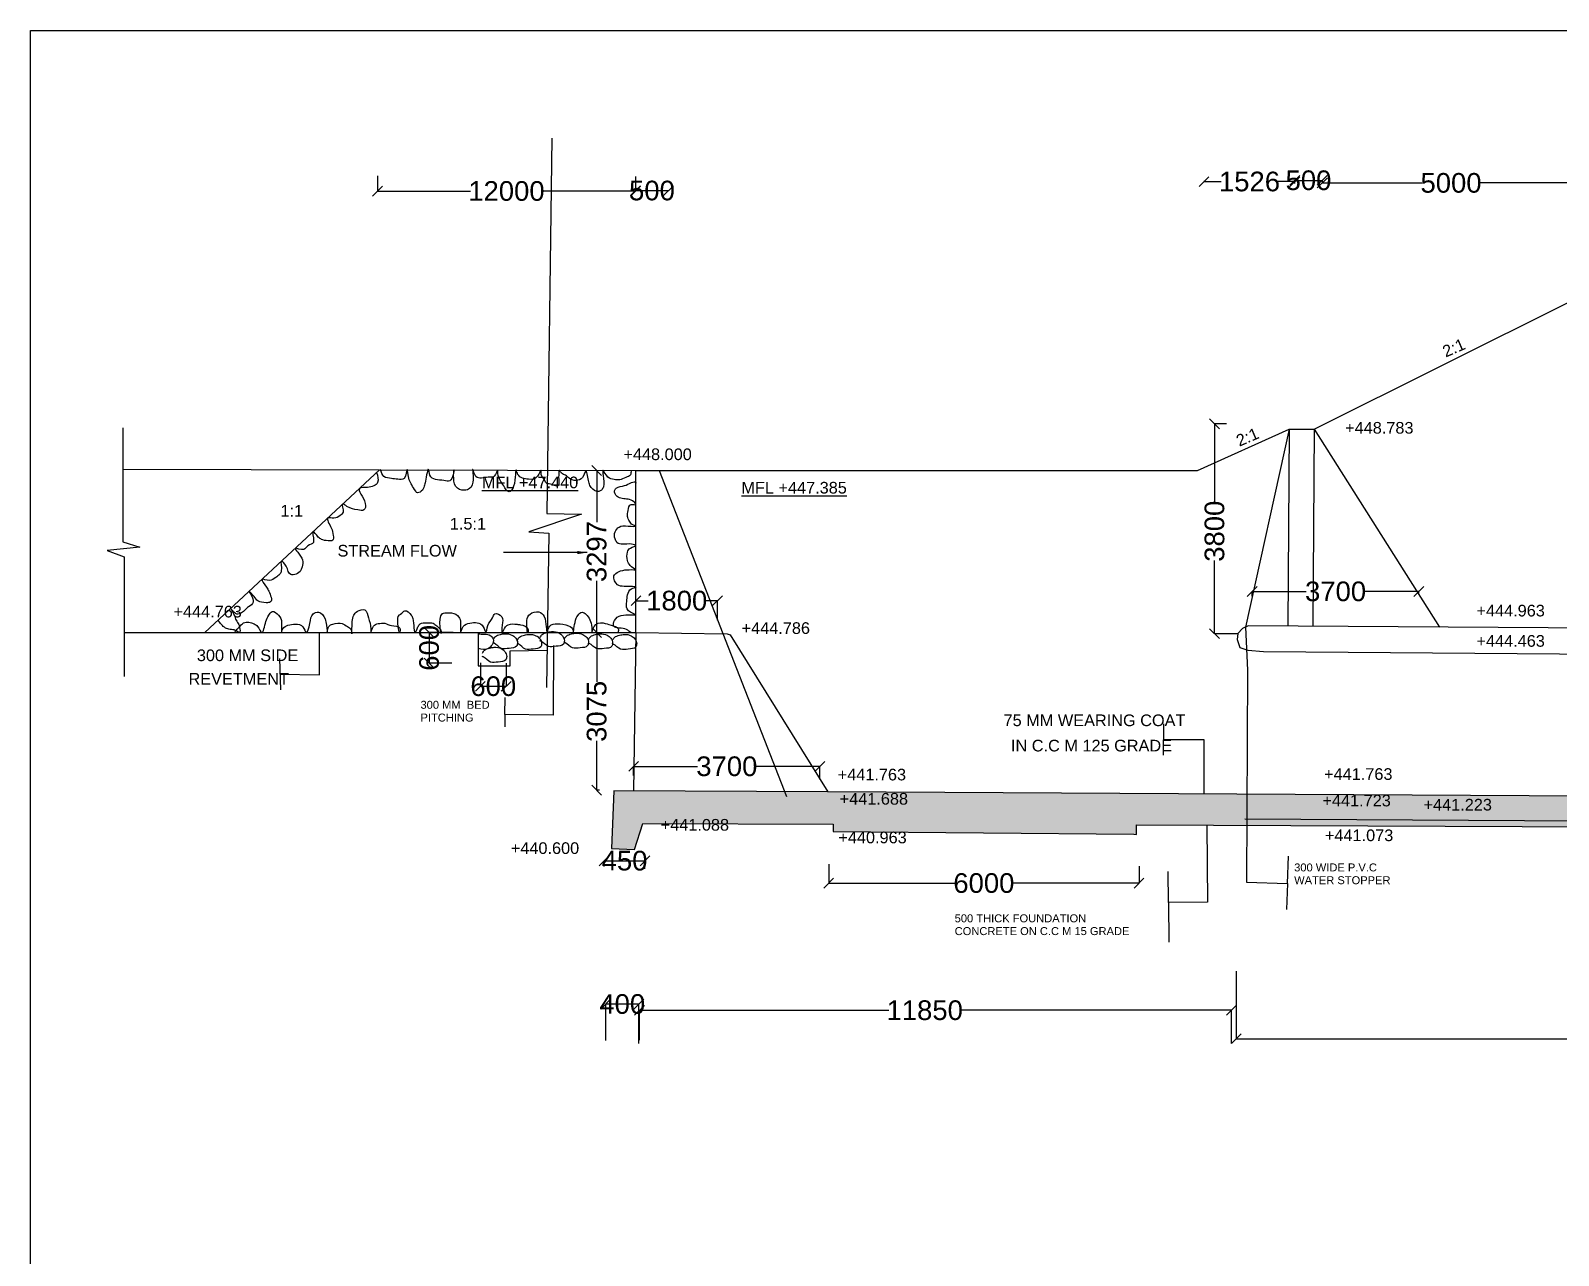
# Model space of a CAD drawing. Header units: inches. Extents: x -68883 to 79575, y 52 to 198306.
# Drawn here: x -66217 to -35123, y 173375 to 198306 of the extents above; entities that cross this region are included whole.
import ezdxf

# ---------------------------------------------------------------- set-up
doc = ezdxf.new("R2010")
doc.units = ezdxf.units.IN
doc.header["$MEASUREMENT"] = 0
doc.layers.add('DRAWING', color=7, linetype='Continuous')
doc.styles.get("Standard").update_dxf_attribs({"font": 'arial.ttf'})
doc.dimstyles.new('ST200', dxfattribs={"dimtxt": 400, "dimasz": 200, "dimexe": 0.18, "dimexo": 0.0625, "dimgap": 0.09, "dimtad": 0, "dimdec": 0, "dimzin": 0, "dimdsep": 46, "dimtxsty": 'Standard', "dimblk": 'OBLIQUE', "dimcen": 0.09, "dimadec": 0, "dimazin": 0, "dimtfac": 1, "dimtdec": 0, "dimtofl": 0, "dimtmove": 0, "dimatfit": 3, "dimfxl": 1, "dimtolj": 1, "dimtzin": 0, "dimarcsym": 0})

# ---------------------------------------------------------------- blocks, each defined once
blk = doc.blocks.new('_Oblique')
at = {"color": 0, "linetype": 'ByBlock', "lineweight": -2}
blk.add_line((-0.5, -0.5), (0.5, 0.5), dxfattribs=at)
blk = doc.blocks.new('*D92')
at = {"layer": 'Defpoints', "color": 0, "transparency": 16777216}
for p in [(-59157, 195352), (-53907, 195334), (-53907, 195038)]:
    blk.add_point(p, dxfattribs=at)
at = {"layer": 'DRAWING', "color": 0, "lineweight": -2, "transparency": 16777216}
for p, q in [((-59157, 195352), (-59157, 195038)), ((-53907, 195334), (-53907, 195038)), ((-59157, 195038), (-57265, 195038)), ((-53907, 195038), (-55799, 195038))]:
    blk.add_line(p, q, dxfattribs=at)
at = {"layer": 'DRAWING', "color": 0, "lineweight": -2, "transparency": 16777216, "xscale": 200, "yscale": 200, "zscale": 200, "rotation": 180}
blk.add_blockref('_Oblique', (-59157, 195038), dxfattribs=at)
at = {"layer": 'DRAWING', "color": 0, "lineweight": -2, "transparency": 16777216, "xscale": 200, "yscale": 200, "zscale": 200}
blk.add_blockref('_Oblique', (-53907, 195038), dxfattribs=at)
at = {"layer": 'DRAWING', "color": 0, "transparency": 16777216, "insert": (-56532, 195038), "char_height": 400, "attachment_point": 5}
blk.add_mtext('\\A1;12000', dxfattribs=at)
blk = doc.blocks.new('*D93')
at = {"layer": 'Defpoints', "color": 0, "transparency": 16777216}
for p in [(-53907, 195038), (-53235, 195047), (-53235, 195038)]:
    blk.add_point(p, dxfattribs=at)
at = {"layer": 'DRAWING', "color": 0, "lineweight": -2, "transparency": 16777216}
for p, q in [((-53907, 195038), (-53907, 195047)), ((-53907, 195047), (-53235, 195047)), ((-53235, 195038), (-53235, 195047))]:
    blk.add_line(p, q, dxfattribs=at)
at = {"layer": 'DRAWING', "color": 0, "lineweight": -2, "transparency": 16777216, "xscale": 200, "yscale": 200, "zscale": 200, "rotation": 180}
blk.add_blockref('_Oblique', (-53907, 195047), dxfattribs=at)
at = {"layer": 'DRAWING', "color": 0, "lineweight": -2, "transparency": 16777216, "xscale": 200, "yscale": 200, "zscale": 200}
blk.add_blockref('_Oblique', (-53235, 195047), dxfattribs=at)
at = {"layer": 'DRAWING', "color": 0, "transparency": 16777216, "insert": (-53571, 195047), "char_height": 400, "attachment_point": 5}
blk.add_mtext('\\A1;500', dxfattribs=at)
blk = doc.blocks.new('*D94')
at = {"layer": 'Defpoints', "color": 0, "transparency": 16777216}
for p in [(-42335, 195244), (-40487, 195231), (-40487, 195195)]:
    blk.add_point(p, dxfattribs=at)
at = {"layer": 'DRAWING', "color": 0, "lineweight": -2, "transparency": 16777216}
for p, q in [((-42335, 195244), (-42335, 195231)), ((-42335, 195231), (-41989, 195231)), ((-40487, 195231), (-40833, 195231)), ((-40487, 195195), (-40487, 195232))]:
    blk.add_line(p, q, dxfattribs=at)
at = {"layer": 'DRAWING', "color": 0, "lineweight": -2, "transparency": 16777216, "xscale": 200, "yscale": 200, "zscale": 200, "rotation": 180}
blk.add_blockref('_Oblique', (-42335, 195231), dxfattribs=at)
at = {"layer": 'DRAWING', "color": 0, "lineweight": -2, "transparency": 16777216, "xscale": 200, "yscale": 200, "zscale": 200}
blk.add_blockref('_Oblique', (-40487, 195231), dxfattribs=at)
at = {"layer": 'DRAWING', "color": 0, "transparency": 16777216, "insert": (-41411, 195231), "char_height": 400, "attachment_point": 5}
blk.add_mtext('\\A1;1526', dxfattribs=at)
blk = doc.blocks.new('*D95')
at = {"layer": 'Defpoints', "color": 0, "transparency": 16777216}
for p in [(-40487, 195195), (-39933, 195256), (-39933, 195244)]:
    blk.add_point(p, dxfattribs=at)
at = {"layer": 'DRAWING', "color": 0, "lineweight": -2, "transparency": 16777216}
for p, q in [((-40487, 195195), (-40487, 195256)), ((-40487, 195256), (-39933, 195256)), ((-39933, 195244), (-39933, 195256))]:
    blk.add_line(p, q, dxfattribs=at)
at = {"layer": 'DRAWING', "color": 0, "lineweight": -2, "transparency": 16777216, "xscale": 200, "yscale": 200, "zscale": 200, "rotation": 180}
blk.add_blockref('_Oblique', (-40487, 195256), dxfattribs=at)
at = {"layer": 'DRAWING', "color": 0, "lineweight": -2, "transparency": 16777216, "xscale": 200, "yscale": 200, "zscale": 200}
blk.add_blockref('_Oblique', (-39933, 195256), dxfattribs=at)
at = {"layer": 'DRAWING', "color": 0, "transparency": 16777216, "insert": (-40210, 195256), "char_height": 400, "attachment_point": 5}
blk.add_mtext('\\A1;500', dxfattribs=at)
blk = doc.blocks.new('*D96')
at = {"layer": 'Defpoints', "color": 0, "transparency": 16777216}
for p in [(-39933, 195244), (-34685, 195203), (-34685, 195203)]:
    blk.add_point(p, dxfattribs=at)
at = {"layer": 'DRAWING', "color": 0, "lineweight": -2, "transparency": 16777216}
for p, q in [((-39933, 195244), (-39933, 195203)), ((-39933, 195203), (-37906, 195203)), ((-34685, 195203), (-36712, 195203)), ((-34685, 195203), (-34685, 195203))]:
    blk.add_line(p, q, dxfattribs=at)
at = {"layer": 'DRAWING', "color": 0, "lineweight": -2, "transparency": 16777216, "xscale": 200, "yscale": 200, "zscale": 200, "rotation": 180}
blk.add_blockref('_Oblique', (-39933, 195203), dxfattribs=at)
at = {"layer": 'DRAWING', "color": 0, "lineweight": -2, "transparency": 16777216, "xscale": 200, "yscale": 200, "zscale": 200}
blk.add_blockref('_Oblique', (-34685, 195203), dxfattribs=at)
at = {"layer": 'DRAWING', "color": 0, "transparency": 16777216, "insert": (-37309, 195203), "char_height": 400, "attachment_point": 5}
blk.add_mtext('\\A1;5000', dxfattribs=at)
blk = doc.blocks.new('*D106')
at = {"layer": 'Defpoints', "color": 0, "transparency": 16777216}
for p in [(-54695, 189350), (-54695, 186053), (-54695, 186053)]:
    blk.add_point(p, dxfattribs=at)
at = {"layer": 'DRAWING', "color": 0, "lineweight": -2, "transparency": 16777216}
for p, q in [((-54695, 189350), (-54695, 189350)), ((-54695, 189350), (-54695, 188299)), ((-54695, 186053), (-54695, 187105)), ((-54695, 186053), (-54695, 186053))]:
    blk.add_line(p, q, dxfattribs=at)
at = {"layer": 'DRAWING', "color": 0, "lineweight": -2, "transparency": 16777216, "xscale": 200, "yscale": 200, "zscale": 200}
for p, rotation in [((-54695, 189350), 90), ((-54695, 186053), 270)]:
    blk.add_blockref('_Oblique', p, dxfattribs=dict(at, rotation=rotation))
at = {"layer": 'DRAWING', "color": 0, "transparency": 16777216, "insert": (-54695, 187702), "char_height": 400, "attachment_point": 5, "rotation": 90}
blk.add_mtext('\\A1;3297', dxfattribs=at)
blk = doc.blocks.new('*D107')
at = {"layer": 'Defpoints', "color": 0, "transparency": 16777216}
for p in [(-54695, 186053), (-54695, 182844), (-54635, 182844)]:
    blk.add_point(p, dxfattribs=at)
at = {"layer": 'DRAWING', "color": 0, "lineweight": -2, "transparency": 16777216}
for p, q in [((-54695, 186053), (-54695, 186053)), ((-54695, 186053), (-54695, 185048)), ((-54695, 182844), (-54695, 183850)), ((-54635, 182844), (-54695, 182844))]:
    blk.add_line(p, q, dxfattribs=at)
at = {"layer": 'DRAWING', "color": 0, "lineweight": -2, "transparency": 16777216, "xscale": 200, "yscale": 200, "zscale": 200}
for p, rotation in [((-54695, 186053), 90), ((-54695, 182844), 270)]:
    blk.add_blockref('_Oblique', p, dxfattribs=dict(at, rotation=rotation))
at = {"layer": 'DRAWING', "color": 0, "transparency": 16777216, "insert": (-54695, 184449), "char_height": 400, "attachment_point": 5, "rotation": 90}
blk.add_mtext('\\A1;3075', dxfattribs=at)
blk = doc.blocks.new('*D108')
at = {"layer": 'Defpoints', "color": 0, "transparency": 16777216}
for p in [(-52237, 186701), (-53896, 186349), (-52237, 186305)]:
    blk.add_point(p, dxfattribs=at)
at = {"layer": 'DRAWING', "color": 0, "lineweight": -2, "transparency": 16777216}
for p, q in [((-53896, 186349), (-53896, 186701)), ((-53896, 186701), (-53645, 186701)), ((-52237, 186701), (-52489, 186701)), ((-52237, 186305), (-52237, 186701))]:
    blk.add_line(p, q, dxfattribs=at)
at = {"layer": 'DRAWING', "color": 0, "lineweight": -2, "transparency": 16777216, "xscale": 200, "yscale": 200, "zscale": 200, "rotation": 180}
blk.add_blockref('_Oblique', (-53896, 186701), dxfattribs=at)
at = {"layer": 'DRAWING', "color": 0, "lineweight": -2, "transparency": 16777216, "xscale": 200, "yscale": 200, "zscale": 200}
blk.add_blockref('_Oblique', (-52237, 186701), dxfattribs=at)
at = {"layer": 'DRAWING', "color": 0, "transparency": 16777216, "insert": (-53067, 186701), "char_height": 400, "attachment_point": 5}
blk.add_mtext('\\A1;1800', dxfattribs=at)
blk = doc.blocks.new('*D109')
at = {"layer": 'Defpoints', "color": 0, "transparency": 16777216}
for p in [(-53943, 183145), (-50151, 183329), (-50151, 183069)]:
    blk.add_point(p, dxfattribs=at)
at = {"layer": 'DRAWING', "color": 0, "lineweight": -2, "transparency": 16777216}
for p, q in [((-53943, 183145), (-53943, 183329)), ((-53943, 183329), (-52643, 183329)), ((-50151, 183329), (-51450, 183329)), ((-50151, 183069), (-50151, 183329))]:
    blk.add_line(p, q, dxfattribs=at)
at = {"layer": 'DRAWING', "color": 0, "lineweight": -2, "transparency": 16777216, "xscale": 200, "yscale": 200, "zscale": 200, "rotation": 180}
blk.add_blockref('_Oblique', (-53943, 183329), dxfattribs=at)
at = {"layer": 'DRAWING', "color": 0, "lineweight": -2, "transparency": 16777216, "xscale": 200, "yscale": 200, "zscale": 200}
blk.add_blockref('_Oblique', (-50151, 183329), dxfattribs=at)
at = {"layer": 'DRAWING', "color": 0, "transparency": 16777216, "insert": (-52047, 183329), "char_height": 400, "attachment_point": 5}
blk.add_mtext('\\A1;3700', dxfattribs=at)
blk = doc.blocks.new('*D110')
at = {"layer": 'Defpoints', "color": 0, "transparency": 16777216}
for p in [(-54542, 181292), (-53714, 181408), (-53714, 181242)]:
    blk.add_point(p, dxfattribs=at)
at = {"layer": 'DRAWING', "color": 0, "lineweight": -2, "transparency": 16777216}
for p, q in [((-54542, 181292), (-54542, 181408)), ((-54542, 181408), (-53714, 181408)), ((-53714, 181242), (-53714, 181408))]:
    blk.add_line(p, q, dxfattribs=at)
at = {"layer": 'DRAWING', "color": 0, "lineweight": -2, "transparency": 16777216, "xscale": 200, "yscale": 200, "zscale": 200, "rotation": 180}
blk.add_blockref('_Oblique', (-54542, 181408), dxfattribs=at)
at = {"layer": 'DRAWING', "color": 0, "lineweight": -2, "transparency": 16777216, "xscale": 200, "yscale": 200, "zscale": 200}
blk.add_blockref('_Oblique', (-53714, 181408), dxfattribs=at)
at = {"layer": 'DRAWING', "color": 0, "transparency": 16777216, "insert": (-54128, 181408), "char_height": 400, "attachment_point": 5}
blk.add_mtext('\\A1;450', dxfattribs=at)
blk = doc.blocks.new('*D111')
at = {"layer": 'Defpoints', "color": 0, "transparency": 16777216}
for p in [(-41876, 190301), (-42121, 186030), (-41645, 186030)]:
    blk.add_point(p, dxfattribs=at)
at = {"layer": 'DRAWING', "color": 0, "lineweight": -2, "transparency": 16777216}
for p, q in [((-41876, 190301), (-42121, 190301)), ((-42121, 190301), (-42121, 188711)), ((-42121, 186030), (-42121, 187518)), ((-41645, 186030), (-42121, 186030))]:
    blk.add_line(p, q, dxfattribs=at)
at = {"layer": 'DRAWING', "color": 0, "lineweight": -2, "transparency": 16777216, "xscale": 200, "yscale": 200, "zscale": 200}
for p, rotation in [((-42121, 190301), 90), ((-42121, 186030), 270)]:
    blk.add_blockref('_Oblique', p, dxfattribs=dict(at, rotation=rotation))
at = {"layer": 'DRAWING', "color": 0, "transparency": 16777216, "insert": (-42121, 188115), "char_height": 400, "attachment_point": 5, "rotation": 90}
blk.add_mtext('\\A1;3800', dxfattribs=at)
blk = doc.blocks.new('*D112')
at = {"layer": 'Defpoints', "color": 0, "transparency": 16777216}
for p in [(-37963, 186889), (-41355, 186795), (-37963, 186828)]:
    blk.add_point(p, dxfattribs=at)
at = {"layer": 'DRAWING', "color": 0, "lineweight": -2, "transparency": 16777216}
for p, q in [((-41355, 186795), (-41355, 186889)), ((-41355, 186889), (-40256, 186889)), ((-37963, 186889), (-39063, 186889)), ((-37963, 186828), (-37963, 186889))]:
    blk.add_line(p, q, dxfattribs=at)
at = {"layer": 'DRAWING', "color": 0, "lineweight": -2, "transparency": 16777216, "xscale": 200, "yscale": 200, "zscale": 200, "rotation": 180}
blk.add_blockref('_Oblique', (-41355, 186889), dxfattribs=at)
at = {"layer": 'DRAWING', "color": 0, "lineweight": -2, "transparency": 16777216, "xscale": 200, "yscale": 200, "zscale": 200}
blk.add_blockref('_Oblique', (-37963, 186889), dxfattribs=at)
at = {"layer": 'DRAWING', "color": 0, "transparency": 16777216, "insert": (-39659, 186889), "char_height": 400, "attachment_point": 5}
blk.add_mtext('\\A1;3700', dxfattribs=at)
blk = doc.blocks.new('*D132')
at = {"layer": 'Defpoints', "color": 0, "transparency": 16777216}
for p in [(-41680, 179164), (19769, 177986), (19769, 177786)]:
    blk.add_point(p, dxfattribs=at)
at = {"layer": 'DRAWING', "color": 0, "lineweight": -2, "transparency": 16777216}
for p, q in [((-41680, 179164), (-41680, 177785)), ((19769, 177986), (19769, 177785)), ((-41680, 177786), (-11710, 177786)), ((19769, 177786), (-10201, 177786))]:
    blk.add_line(p, q, dxfattribs=at)
at = {"layer": 'DRAWING', "color": 0, "lineweight": -2, "transparency": 16777216, "xscale": 200, "yscale": 200, "zscale": 200, "rotation": 180}
blk.add_blockref('_Oblique', (-41680, 177786), dxfattribs=at)
at = {"layer": 'DRAWING', "color": 0, "lineweight": -2, "transparency": 16777216, "xscale": 200, "yscale": 200, "zscale": 200}
blk.add_blockref('_Oblique', (19769, 177786), dxfattribs=at)
at = {"layer": 'DRAWING', "color": 0, "transparency": 16777216, "insert": (-10955, 177786), "char_height": 400, "attachment_point": 5}
blk.add_mtext('\\A1;58425', dxfattribs=at)
blk = doc.blocks.new('*D133')
at = {"layer": 'Defpoints', "color": 0, "transparency": 16777216}
for p in [(-53824, 178364), (-53824, 177758), (-41780, 177686)]:
    blk.add_point(p, dxfattribs=at)
at = {"layer": 'DRAWING', "color": 0, "lineweight": -2, "transparency": 16777216}
for p, q in [((-53824, 177758), (-53824, 178364)), ((-53824, 178364), (-48753, 178364)), ((-41780, 178364), (-47286, 178364)), ((-41780, 177686), (-41780, 178364))]:
    blk.add_line(p, q, dxfattribs=at)
at = {"layer": 'DRAWING', "color": 0, "lineweight": -2, "transparency": 16777216, "xscale": 200, "yscale": 200, "zscale": 200, "rotation": 180}
blk.add_blockref('_Oblique', (-53824, 178364), dxfattribs=at)
at = {"layer": 'DRAWING', "color": 0, "lineweight": -2, "transparency": 16777216, "xscale": 200, "yscale": 200, "zscale": 200}
blk.add_blockref('_Oblique', (-41780, 178364), dxfattribs=at)
at = {"layer": 'DRAWING', "color": 0, "transparency": 16777216, "insert": (-48020, 178364), "char_height": 400, "attachment_point": 5}
blk.add_mtext('\\A1;11850', dxfattribs=at)
blk = doc.blocks.new('*D134')
at = {"layer": 'Defpoints', "color": 0, "transparency": 16777216}
for p in [(-54512, 178490), (-54512, 177751), (-53837, 177688)]:
    blk.add_point(p, dxfattribs=at)
at = {"layer": 'DRAWING', "color": 0, "lineweight": -2, "transparency": 16777216}
for p, q in [((-54512, 177751), (-54512, 178490)), ((-53837, 178490), (-54512, 178490)), ((-53837, 177688), (-53837, 178490))]:
    blk.add_line(p, q, dxfattribs=at)
at = {"layer": 'DRAWING', "color": 0, "lineweight": -2, "transparency": 16777216, "xscale": 200, "yscale": 200, "zscale": 200, "rotation": 180}
blk.add_blockref('_Oblique', (-54512, 178490), dxfattribs=at)
at = {"layer": 'DRAWING', "color": 0, "lineweight": -2, "transparency": 16777216, "xscale": 200, "yscale": 200, "zscale": 200}
blk.add_blockref('_Oblique', (-53837, 178490), dxfattribs=at)
at = {"layer": 'DRAWING', "color": 0, "transparency": 16777216, "insert": (-54175, 178490), "char_height": 400, "attachment_point": 5}
blk.add_mtext('\\A1;400', dxfattribs=at)
blk = doc.blocks.new('*D135')
at = {"layer": 'Defpoints', "color": 0, "transparency": 16777216}
for p in [(-49973, 181341), (-43659, 181300), (-43659, 180952)]:
    blk.add_point(p, dxfattribs=at)
at = {"layer": 'DRAWING', "color": 0, "lineweight": -2, "transparency": 16777216}
for p, q in [((-49973, 181341), (-49973, 180952)), ((-43659, 181300), (-43659, 180952)), ((-49973, 180952), (-47414, 180952)), ((-43659, 180952), (-46218, 180952))]:
    blk.add_line(p, q, dxfattribs=at)
at = {"layer": 'DRAWING', "color": 0, "lineweight": -2, "transparency": 16777216, "xscale": 200, "yscale": 200, "zscale": 200, "rotation": 180}
blk.add_blockref('_Oblique', (-49973, 180952), dxfattribs=at)
at = {"layer": 'DRAWING', "color": 0, "lineweight": -2, "transparency": 16777216, "xscale": 200, "yscale": 200, "zscale": 200}
blk.add_blockref('_Oblique', (-43659, 180952), dxfattribs=at)
at = {"layer": 'DRAWING', "color": 0, "transparency": 16777216, "insert": (-46816, 180952), "char_height": 400, "attachment_point": 5}
blk.add_mtext('\\A1;6000', dxfattribs=at)
blk = doc.blocks.new('*D136')
at = {"layer": 'Defpoints', "color": 0, "transparency": 16777216}
for p in [(-57062, 185438), (-56537, 185429), (-56537, 184959)]:
    blk.add_point(p, dxfattribs=at)
at = {"layer": 'DRAWING', "color": 0, "lineweight": -2, "transparency": 16777216}
for p, q in [((-57062, 185438), (-57062, 184959)), ((-56537, 185429), (-56537, 184959)), ((-57062, 184959), (-56537, 184959))]:
    blk.add_line(p, q, dxfattribs=at)
at = {"layer": 'DRAWING', "color": 0, "lineweight": -2, "transparency": 16777216, "xscale": 200, "yscale": 200, "zscale": 200, "rotation": 180}
blk.add_blockref('_Oblique', (-57062, 184959), dxfattribs=at)
at = {"layer": 'DRAWING', "color": 0, "lineweight": -2, "transparency": 16777216, "xscale": 200, "yscale": 200, "zscale": 200}
blk.add_blockref('_Oblique', (-56537, 184959), dxfattribs=at)
at = {"layer": 'DRAWING', "color": 0, "transparency": 16777216, "insert": (-56800, 184959), "char_height": 400, "attachment_point": 5}
blk.add_mtext('\\A1;600', dxfattribs=at)
blk = doc.blocks.new('*D137')
at = {"layer": 'Defpoints', "color": 0, "transparency": 16777216}
for p in [(-57615, 186053), (-58104, 185429), (-57642, 185429)]:
    blk.add_point(p, dxfattribs=at)
at = {"layer": 'DRAWING', "color": 0, "lineweight": -2, "transparency": 16777216}
for p, q in [((-57615, 186053), (-58104, 186053)), ((-58104, 186053), (-58104, 185429)), ((-57642, 185429), (-58104, 185429))]:
    blk.add_line(p, q, dxfattribs=at)
at = {"layer": 'DRAWING', "color": 0, "lineweight": -2, "transparency": 16777216, "xscale": 200, "yscale": 200, "zscale": 200}
for p, rotation in [((-58104, 186053), 90), ((-58104, 185429), 270)]:
    blk.add_blockref('_Oblique', p, dxfattribs=dict(at, rotation=rotation))
at = {"layer": 'DRAWING', "color": 0, "transparency": 16777216, "insert": (-58104, 185741), "char_height": 400, "attachment_point": 5, "rotation": 90}
blk.add_mtext('\\A1;600', dxfattribs=at)

msp = doc.modelspace()

# ---------------------------------------------------------------- hatches: boundary and pattern name
at = {"layer": 'DRAWING'}
h = msp.add_hatch(dxfattribs=at)
h.set_pattern_fill('AR-CONC', color=256, scale=50, style=0)
h.set_pattern_definition([(50, (0, 0), (358.6301, -31.37607), [37.5, -412.5]), (355, (0, 0), (-69.3757, 376.0961), [30, -330]), (100.4514, (29.9, -2.6), (289.2547, 344.7198), [31.8701, -350.57106]), (46.1842, (0, 100), (533.6205, -82.7595), [56.25, -618.75]), (96.6356, (44.47, 93.1), (467.3314, 487.059), [47.8051, -525.8565]), (351.1842, (0, 100), (467.331, 487.0593), [45, -495]), (21, (50, 75), (298.45353, -201.30945), [37.5, -412.5]), (326, (50, 75), (121.6577, 362.575), [30, -330]), (71.4514, (74.87, 58.22), (420.1113, 161.26525), [31.8701, -350.57106]), (37.5, (0, 0), (6.07993, 166.44693), [0, -326, 0, -335, 0, -331.25]), (7.5, (0, 0), (131.53477, 197.20586), [0, -191, 0, -318.5, 0, -126.25]), (327.5, (-111.5, 0), (266.91122, -11.27744), [0, -125, 0, -390, 0, -517.5]), (317.5, (-161.5, 0), (291.59308, 50.0525), [0, -162.5, 0, -259, 0, -367.5])])
h.paths.add_polyline_path([(19530.67331, 182175.86967), (19522.53596, 182190.48308), (19530.4671, 182190.76603), (19527.12317, 182432.33582), (9820.46445, 182348.74044), (-2895.58192, 182459.60255), (-2852.59382, 181962.10472), (3384.82295, 181935.38582), (19534.85159, 181874.02558)])
h.paths.add_polyline_path([(-2895.58192, 182459.60255), (-13862.83623, 182555.2182), (-29774.14019, 182693.93747), (-49991.40484, 182812.23497), (-54345.08697, 182834.41823), (-54393.4441, 181655.90659), (-53925.03286, 181636.68657), (-53754.51962, 182163.87242), (-49879.9749, 182154.59311), (-49880.33518, 182004.15964), (-43762.5473, 181947.81073), (-43713.0886, 181944.16792), (-43713.0886, 182137.13671), (-2852.59382, 181962.10472)])
h.paths.add_polyline_path([(11195.39202, 181981.08577), (12708.09106, 181981.08577), (12708.09106, 182344.47338), (11195.39202, 182344.47338)], flags=24)
h.paths.add_polyline_path([(-37928.35876, 182366.31681), (-36415.65972, 182366.31681), (-36415.65972, 182729.70442), (-37928.35876, 182729.70442)], flags=24)
h.paths.add_polyline_path([(-39986.52906, 182450.5626), (-38473.83002, 182450.5626), (-38473.83002, 182813.95021), (-39986.52906, 182813.95021)], flags=24)
h.paths.add_polyline_path([(-53453.87439, 181956.48933), (-51941.17535, 181956.48933), (-51941.17535, 182319.87694), (-53453.87439, 182319.87694)], flags=25)
h.paths.add_polyline_path([(-49838.23897, 181699.22135), (-48325.53993, 181699.22135), (-48325.53993, 182062.60896), (-49838.23897, 182062.60896)], flags=25)
h.paths.add_polyline_path([(-49811.54265, 182485.7783), (-48298.84361, 182485.7783), (-48298.84361, 182849.16591), (-49811.54265, 182849.16591)], flags=9)

# ---------------------------------------------------------------- linework, layer by layer
msp.add_lwpolyline([(-66216.59637, 198305.63732), (79501.25074, 198305.63732), (79501.25074, 100802.6376), (-66216.59637, 100802.6376)], close=True, dxfattribs=at)
for points in [[(-55606.1261, 196113.09965), (-55710.8856, 188478.45713), (-55002.64366, 188465.06323), (-56079.48536, 188101.24229), (-55672.27691, 188078.64478), (-55719.53974, 184936.79393)], [(-64314.45969, 186053.43359), (-53896.33426, 186053.43359), (-53896.33426, 189348.10606), (-42468.99444, 189348.10606), (-40601.23209, 190195.5693), (-40093.63845, 190195.5693), (-34859.45837, 192801.36989), (-28627.43709, 192801.36989), (-27741.45745, 193350.68142), (-26722.0441, 193350.68142), (-25639.06238, 192756.75202), (-28627.43709, 192801.36989)], [(-64336.3065, 190222.1318), (-64336.3065, 187996.98355)], [(-40601.23209, 190195.5693), (-41494.87621, 186165.30407)], [(-40601.23209, 190195.5693), (-40627.9829, 186186.38865)], [(-40093.63845, 190195.5693), (-40120.41186, 186183.00194)], [(-40093.63845, 190195.5693), (-37544.89447, 186165.81709)], [(51044.0742, 182795.73474), (36498.73907, 182578.49824), (9820.46445, 182348.74044), (-13862.83623, 182555.2182), (-29774.14019, 182693.93747), (-49991.40484, 182812.23497), (-54345.08697, 182834.41823), (-54393.4441, 181655.90659), (-53925.03286, 181636.68657), (-53754.51962, 182163.87242), (-49879.9749, 182154.59311), (-49880.33518, 182004.15964), (-43762.5473, 181947.81073), (-43713.0886, 181944.16792), (-43713.0886, 182137.13671), (3384.82295, 181935.38582), (19534.85159, 181874.02558), (19478.29227, 185959.93914), (18621.14089, 189910.09867)], [(18061.60494, 189898.29089), (15558.52801, 185772.55296), (1289.94123, 185906.69603), (-41434.39891, 186191.76937), (-41555.3535, 186138.83877), (-41644.87559, 186030.39095), (-41658.20777, 185914.3323), (-41606.9296, 185746.52097), (-41445.49017, 185691.75352), (-41122.61132, 185664.36919), (3625.47216, 185313.33713), (19487.52245, 185293.13998), (19617.40531, 185355.52464), (19659.11669, 185429.73978), (19683.8831, 185497.44449), (19683.86276, 185711.8916), (19544.39222, 185831.67724), (19269.36041, 185861.62335), (15558.52801, 185772.55296)], [(-64336.3065, 189377.2909), (-53896.33426, 189348.10606)], [(-62668.00224, 186053.43359), (-59116.32038, 189362.69848)], [(-53425.85535, 189348.10606), (-50836.03205, 182716.87642)], [(-64336.3065, 187996.98355), (-64336.3065, 187896.3016), (-63990.17845, 187788.17718), (-64654.98834, 187721.92474), (-64314.45969, 187594.369), (-64314.45969, 185156.94115)], [(-61141.75676, 185204.71641), (-60338.89035, 185189.20859), (-60338.89035, 186053.43359)], [(-57106.48473, 186045.33465), (-57106.48473, 185375.2995), (-56458.30965, 185375.2995), (-56458.30965, 185680.16712), (-55708.12619, 185695.52301)], [(-53896.33426, 186053.43359), (-53947.76063, 182832.39374)], [(-53896.33426, 186053.43359), (-52038.39455, 186023.77015), (-51978.91412, 186008.00238), (-49991.40484, 182812.23497)], [(-41494.87621, 186165.30407), (-41450.5664, 185290.40472), (-41470.59228, 180974.16589), (-40635.87483, 180942.13827), (-40614.51031, 181498.94955)], [(-55571.5008, 185787.07028), (-55584.23569, 184373.74754), (-56562.76912, 184382.56472), (-56559.62779, 184731.19057)], [(-61150.6289, 185521.5179), (-61132.88463, 184887.91492)], [(-56562.76912, 184382.56472), (-56565.00599, 184134.31612)], [(-43158.45884, 184196.34864), (-43164.98251, 183557.72508)], [(-43161.72068, 183877.03686), (-42336.45594, 183877.03656), (-42342.94829, 182767.48147)], [(-41505.55619, 182263.70287), (-22153.37729, 182142.87436), (-8890.83943, 181987.97044)], [(-42278.79657, 182130.99271), (-42263.63613, 180566.66399), (-43061.55283, 180558.9311), (-43067.68112, 181191.27787)], [(-40635.87483, 180942.13827), (-40655.99908, 180417.65176)], [(-43061.55283, 180558.9311), (-43053.75072, 179753.87062)]]:
    msp.add_lwpolyline(points, dxfattribs=at)
for points in [[(-53997.3519, 189348.38845), (-54009.61321, 189262.34047), (-54105.37644, 189209.4312), (-54227.62825, 189162.62645), (-54337.65451, 189166.69641), (-54466.01872, 189217.57084), (-54563.8255, 189349.97202), (-54559.74523, 189022.21305), (-54600.49533, 188950.98879), (-54649.39606, 188924.53415), (-54694.95103, 188924.53415), (-54832.7734, 189046.63285), (-54863.33692, 189150.41655), (-54914.2777, 189350.95171), (-54985.48034, 189211.73822), (-55256.35363, 189193.43737), (-55327.25855, 189253.9096), (-55408.52016, 189296.08098), (-55444.3704, 189351.77928), (-55467.9695, 189129.79194), (-55479.11498, 189039.15416), (-55663.80121, 189078.9077), (-55710.76909, 189088.44835), (-55752.16422, 189150.46359), (-55822.21788, 189270.51879), (-55830.40764, 189357.71523), (-55897.85406, 189236.97108), (-56083.21392, 189172.25542), (-56297.8525, 189272.94443), (-56330.37295, 189357.39341), (-56385.65854, 189029.3422), (-56479.96988, 188918.90905), (-56587.28879, 189035.8381), (-56704.36452, 189289.18475), (-56714.12058, 189350.89723), (-56779.16298, 189237.21613), (-56798.67585, 189224.22404), (-56905.99477, 189214.47991), (-57153.15455, 189230.72023), (-57218.1962, 189370.3855), (-57214.94393, 189117.03913), (-57325.51587, 188961.13354), (-57387.30525, 188951.38941), (-57566.17111, 189029.3422), (-57598.69231, 189367.13755), (-57683.24683, 189143.0233), (-57803.57408, 189146.27125), (-58089.75885, 189256.7044), (-58115.77551, 189373.63345), (-58180.81791, 189133.27916), (-58203.5823, 189029.3422), (-58265.37244, 188928.65319), (-58359.68302, 188905.91697), (-58379.19589, 188931.90114), (-58460.49815, 189058.57432), (-58509.27995, 189162.51157), (-58554.80948, 189370.3855), (-58616.59886, 189191.74369), (-58743.4314, 189172.25542), (-58873.5147, 189188.49574), (-59026.3639, 189230.72023), (-59094.65782, 189373.63345)], [(-59173.26901, 189309.63683), (-59153.18214, 189109.27644), (-59362.39324, 189006.63456), (-59517.83314, 188988.59062), (-59406.43776, 188680.38035), (-59432.13003, 188548.41255), (-59556.92284, 188548.41255), (-59777.1447, 188621.72793), (-59865.64491, 188664.51845), (-59857.89299, 188504.42309), (-59916.61826, 188434.7733), (-60041.41107, 188379.78676), (-60166.98564, 188383.74546), (-60097.07827, 188183.39221), (-60056.7045, 188029.42968), (-60067.71525, 187930.45368), (-60163.14505, 187919.45631), (-60295.27786, 187948.78252), (-60361.34465, 187996.43758), (-60464.19487, 188106.82199), (-60456.77445, 187923.12191), (-60460.44445, 187886.46422), (-60570.55575, 187820.48032), (-60658.6448, 187743.49905), (-60826.659, 187769.09754), (-60680.6663, 187530.8838), (-60691.67781, 187387.91863), (-60714.86068, 187320.35535), (-60920.40103, 187232.37672), (-61015.83083, 187404.6681), (-61109.6809, 187505.39306), (-61114.93063, 187305.6921), (-61144.29364, 187239.7082), (-61225.04193, 187173.72401), (-61360.8455, 187111.40599), (-61504.59031, 187137.43784), (-61412.23078, 186975.7723), (-61368.18625, 186895.12515), (-61335.15249, 186675.17842), (-61423.24153, 186660.51546), (-61588.40811, 186697.17315), (-61669.1564, 186785.15178), (-61768.38448, 186891.64872), (-61684.26392, 186673.35313), (-61779.69372, 186578.04301), (-61864.11201, 186501.06146), (-62043.9601, 186438.74344), (-62141.78496, 186543.73437), (-62062.3116, 186376.42513), (-62043.9601, 186328.77008), (-61988.90482, 186237.12556), (-61963.2118, 186156.47841), (-61963.2118, 186053.43359), (-62043.9601, 186094.16039), (-62154.07065, 186116.15512), (-62249.50045, 186145.48133), (-62398.07381, 186304.93829)], [(-53896.33426, 187330.73129), (-54012.19787, 187415.67152), (-54068.89546, 187518.62917), (-54068.89546, 187691.08333), (-54009.62074, 187773.44956), (-53896.33426, 187826.7277), (-53985.93885, 187852.46711), (-54282.31246, 187888.50223), (-54320.97015, 187957.99876), (-54320.97015, 188102.13951), (-54238.50052, 188199.94916), (-54052.94496, 188220.54086), (-53896.33426, 188220.54086), (-53962.74393, 188246.28027), (-54027.17291, 188318.3508), (-54068.40773, 188416.16044), (-54052.94496, 188539.70979), (-53993.57389, 188659.80568), (-53896.33426, 188659.80568), (-53936.8763, 188711.2845), (-54173.97519, 188780.78102), (-54279.63899, 188824.53785), (-54333.75946, 188937.79149), (-54300.25678, 188991.84431), (-54127.58687, 189043.32313), (-53985.84251, 189107.67166), (-53896.33426, 189107.67166), (-53895.64148, 189094.80195)], [(-53896.33426, 186415.29748), (-54076.63889, 186538.84654), (-54084.37028, 186682.9873), (-54066.33037, 186821.98034), (-53986.43862, 186942.95569), (-53896.33426, 186976.41681), (-54135.90232, 186990.97096), (-54269.91455, 187027.00607), (-54344.6528, 187204.60824), (-54251.87464, 187289.54818), (-54076.6276, 187330.73129), (-53896.33426, 187330.73129)], [(-62056.6493, 186071.6317), (-61965.91321, 186169.27826), (-61880.78883, 186248.88404), (-61667.81967, 186229.5473), (-61595.21673, 186176.37163), (-61512.933, 186053.43359), (-61427.42259, 186277.88901), (-61367.72637, 186403.57681), (-61299.96383, 186479.31206), (-61167.66468, 186406.79965), (-61107.96922, 186247.27262), (-61107.96922, 186053.43359), (-61083.76799, 186131.25305), (-60978.89675, 186202.15375), (-60827.23676, 186226.32446), (-60672.35009, 186169.92624), (-60609.42795, 186053.43359), (-60530.3709, 186237.6044), (-60465.83504, 186430.97036), (-60356.1234, 186468.03242), (-60224.27434, 186334.27107), (-60195.23347, 186205.36014), (-60182.326, 186103.84305), (-60182.326, 186053.43359), (-60151.67141, 186168.29837), (-60064.54803, 186224.69688), (-59872.55267, 186234.36511), (-59767.68218, 186173.13262), (-59695.07849, 186108.6773), (-59678.94509, 186031.33063), (-59669.26429, 186274.64972), (-59562.78009, 186485.74129), (-59414.34678, 186514.74596), (-59338.51716, 186350.38497), (-59291.72842, 186126.40234), (-59291.72842, 186053.43359), (-59236.8726, 186184.41227), (-59143.29512, 186234.36511), (-59009.383, 186240.81078), (-58870.63049, 186195.69191), (-58702.83635, 186140.90482), (-58702.83635, 186053.43359), (-58740.44482, 186242.06863), (-58709.79023, 186411.26388), (-58685.42116, 186428.0653), (-58599.9115, 186495.74346), (-58469.22531, 186405.50601), (-58440.18444, 186341.05069), (-58385.46635, 186051.34969), (-58334.03441, 186166.17203), (-58289.66173, 186230.6337), (-58144.4408, 186247.75608), (-58022.41554, 186240.70572), (-57951.82298, 186189.33802), (-57860.05189, 186064.44366), (-57859.59271, 186053.43359), (-57836.44828, 186438.05535), (-57720.47596, 186453.49876), (-57648.31559, 186453.49876), (-57498.83985, 186368.55882), (-57465.33641, 186247.58348), (-57465.33641, 186053.43359), (-57413.79308, 186172.93924), (-57277.20373, 186245.00948), (-57004.02428, 186170.36524), (-56949.90381, 186053.43359), (-56913.82325, 186193.53066), (-56813.31371, 186355.68912), (-56766.92463, 186432.90735), (-56627.75815, 186376.28053), (-56617.44888, 186203.82636), (-56617.44888, 186053.43359), (-56547.86564, 186167.79125), (-56493.74518, 186211.54836), (-56315.92101, 186221.84407), (-56246.33777, 186211.54836), (-56091.70776, 186113.73843), (-56091.70776, 186053.43359), (-56115.94964, 186296.65022), (-56051.52065, 186427.92127), (-55871.1186, 186471.67839), (-55762.87767, 186379.01645), (-55702.34027, 186080.14885), (-55652.05962, 186180.82287), (-55500.00674, 186229.72769), (-55270.63923, 186191.11858), (-55175.28395, 186093.30893), (-55175.28395, 186053.43359), (-55136.62701, 186255.46711), (-55074.77441, 186407.32986), (-54992.30552, 186466.53068), (-54914.99014, 186427.92127), (-54835.09839, 186314.66792), (-54794.95103, 186153.43359), (-54794.95103, 186053.43359), (-54750.05162, 186173.10116), (-54564.49606, 186247.7454), (-54402.13467, 186201.41457), (-54257.81318, 186129.34405), (-54257.81318, 186053.43359)], [(-53896.33426, 186053.43359), (-54001.90139, 186053.43359), (-54086.94741, 186114.14597), (-54345.92694, 186186.22456), (-54334.35557, 186299.46984), (-54197.76622, 186397.27978), (-54012.20991, 186415.29748), (-53896.33426, 186415.29748)], [(-57106.48473, 186025.158), (-56979.5009, 186019.3932), (-56852.51633, 185987.68666), (-56797.68234, 185889.68537), (-56843.85841, 185780.15447), (-56904.4646, 185725.38874), (-57106.48473, 185728.27128)], [(-56800.45906, 185909.52858), (-56757.73533, 185969.93421), (-56656.33388, 186013.82005), (-56561.69212, 186029.57374), (-56420.85698, 186002.56725), (-56344.24233, 185941.80235), (-56307.06213, 185840.5277), (-56325.08924, 185775.26191), (-56477.19104, 185730.25099), (-56633.7998, 185729.12562), (-56784.77562, 185833.77608), (-56806.23586, 185842.06761)], [(-56310.36319, 185896.30944), (-56267.63946, 185956.71507), (-56166.23801, 186000.60091), (-56071.59625, 186016.35461), (-55930.76111, 185989.34811), (-55854.14646, 185928.58321), (-55816.96626, 185827.30856), (-55834.99337, 185762.04277), (-55987.09517, 185717.03185), (-56143.70393, 185715.90649), (-56294.67975, 185820.55694), (-56316.14, 185828.84847)], [(-55846.49399, 185952.07067), (-55803.77025, 186012.47629), (-55702.3688, 186056.36214), (-55607.72705, 186072.11583), (-55466.89191, 186045.10933), (-55390.27726, 185984.34443), (-55353.09705, 185883.06979), (-55371.12416, 185817.804), (-55523.22596, 185772.79307), (-55679.83473, 185771.66771), (-55830.81054, 185876.31816), (-55852.27079, 185884.60969)], [(-55355.17572, 185921.17685), (-55312.45199, 185981.58248), (-55211.05053, 186025.46832), (-55116.40878, 186041.22202), (-54975.57364, 186014.21552), (-54898.95899, 185953.45062), (-54861.77878, 185852.17597), (-54879.80589, 185786.91018), (-55031.90769, 185741.89926), (-55188.51646, 185740.7739), (-55339.49227, 185845.42435), (-55360.95252, 185853.71588)], [(-54865.07985, 185907.95771), (-54822.35612, 185968.36334), (-54720.95466, 186012.24918), (-54626.31291, 186028.00288), (-54485.47777, 186000.99638), (-54408.86312, 185940.23148), (-54371.68292, 185838.95684), (-54389.71002, 185773.69104), (-54541.81182, 185728.68012), (-54698.42059, 185727.55476), (-54849.3964, 185832.20521), (-54870.85665, 185840.49674)], [(-54374.98398, 185894.73858), (-54332.26025, 185955.1442), (-54230.8588, 185999.03005), (-54136.21704, 186014.78374), (-53995.3819, 185987.77724), (-53918.76725, 185927.01234), (-53881.58705, 185825.7377), (-53899.61415, 185760.47191), (-54051.71596, 185715.46098), (-54208.32472, 185714.33562), (-54359.30053, 185818.98607), (-54380.76078, 185827.2776)], [(-57020.60893, 185632.63279), (-56977.8852, 185693.03842), (-56876.48375, 185736.92426), (-56781.84199, 185752.67795), (-56641.00685, 185725.67146), (-56564.39221, 185664.90656), (-56527.212, 185563.63191), (-56545.23911, 185498.36612), (-56697.34091, 185453.3552), (-56853.94968, 185452.22983), (-57004.92549, 185556.88029), (-57026.38574, 185565.17182)]]:
    msp.add_spline(points, degree=3, dxfattribs=at)

# ---------------------------------------------------------------- texts
for p in [(-37417.96144, 191649.4263), (-41617.82913, 189833.62484)]:
    msp.add_text('2:1', height=237.2417, rotation=23.289822564, dxfattribs=at).set_placement(p)
for s, height, p in [('+448.783', 237.2417, (-39464.43932, 190101.43522)), ('+448.000', 237.2417, (-54151.51112, 189562.78397)), ('%%UMFL +47.440', 237.2417004, (-57032.7558, 188989.71855)), ('%%UMFL +447.385', 237.2417004, (-51751.31498, 188882.63553)), ('1:1', 237.2417, (-61130.45663, 188412.84986)), ('1.5:1', 237.2417, (-57684.60314, 188149.43321)), ('STREAM FLOW', 237.2417004, (-59969.96198, 187599.97278)), ('+444.763', 237.2417, (-63307.83044, 186360.39522)), ('+444.963', 237.2417, (-36791.55748, 186380.79008)), ('+444.786', 237.2417, (-51746.05987, 186025.17503)), ('+444.463', 237.2417, (-36791.55748, 185764.182)), ('300 MM SIDE', 237.2417004, (-62831.88196, 185471.36005)), ('REVETMENT', 237.2417, (-63002.18774, 184992.97293)), ('300 MM  BED ', 161.9295616, (-58281.28497, 184501.75665)), ('PITCHING', 161.929562, (-58281.28497, 184241.63105)), ('75 MM WEARING COAT ', 237.2417004, (-46414.96114, 184148.21556)), ('IN C.C M 125 GRADE', 237.2417004, (-46264.54004, 183633.13179)), ('+441.763', 237.2417, (-49791.0229, 183043.65316)), ('+441.763', 237.2417, (-39892.22394, 183054.34602)), ('+441.688', 237.2417, (-49750.97805, 182550.38863)), ('+441.723', 237.2417, (-39925.96446, 182515.17293)), ('+441.223', 237.2417, (-37867.79416, 182430.92715)), ('+441.088', 237.2417, (-53393.30979, 182021.09966)), ('+440.963', 237.2417, (-49777.67437, 181763.83169)), ('+441.073', 237.2417, (-39875.35368, 181807.50856)), ('+440.600', 237.2417, (-56443.17353, 181546.80127)), ('300 WIDE P.V.C ', 161.9295616, (-40501.33959, 181191.48694)), ('WATER STOPPER ', 161.9295616, (-40501.33959, 180931.36135)), ('500 THICK FOUNDATION', 161.9295616, (-47410.38449, 180155.64583)), ('CONCRETE ON C.C M 15 GRADE  ', 161.9295616, (-47410.38449, 179895.52024))]:
    msp.add_text(s, height=height, dxfattribs=at).set_placement(p)

# ---------------------------------------------------------------- dimensions: what is measured, and where the dimension line sits
for base, p1, p2, text, picture, middle in [((-53906.62765, 195038.21201), (-59157.22304, 195351.92612), (-53906.62765, 195334.28312), '12000', '*D92', (-56531.92534, 195038.21201)), ((-40487.10332, 195231.44844), (-42335.05991, 195243.74884), (-40487.10332, 195194.53067), '1526', '*D94', (-41411.08162, 195231.44844)), ((-34685.33893, 195203.26105), (-39932.71436, 195243.74884), (-34685.33893, 195203.26105), '5000', '*D96', (-37309.02665, 195203.26105)), ((-52237.46949, 186700.8187), (-53896.33426, 186348.50334), (-52237.46949, 186305.24998), '1800', '*D108', (-53066.90187, 186700.8187)), ((-37963.46422, 186889.09983), (-41355.29278, 186794.81444), (-37963.46422, 186827.60673), '3700', '*D112', (-39659.3785, 186889.09983)), ((-50151.10989, 183328.96565), (-53942.77337, 183144.76624), (-50151.10989, 183069.02884), '3700', '*D109', (-52046.94163, 183328.96565)), ((-43659.09786, 180952.27931), (-49972.65637, 181341.31993), (-43659.09786, 181300.36829), '6000', '*D135', (-46815.87712, 180952.27931)), ((19769.38642, 177785.62735), (-41680.21627, 179164.38055), (19769.38642, 177985.62735), '58425', '*D132', (-10955.41493, 177785.62735))]:
    dim = msp.add_linear_dim(base=base, p1=p1, p2=p2, text=text, dimstyle='ST200', dxfattribs=at)
    dim.commit()
    dim.dimension.update_dxf_attribs({"geometry": picture, "text_midpoint": middle})
for base, p1, p2, text, picture, middle in [((-53235.36621, 195046.91755), (-53906.62765, 195038.21201), (-53235.36621, 195038.21201), '500', '*D93', (-53570.99693, 195046.91755)), ((-39932.71436, 195256.05753), (-40487.10332, 195194.53067), (-39932.71436, 195243.74884), '500', '*D95', (-40209.90884, 195256.05753)), ((-56537.11305, 184958.73176), (-57062.44291, 185438.23211), (-56537.11305, 185429.18696), '600', '*D136', (-56799.77798, 184958.73176)), ((-53714.12596, 181407.651), (-54542.0323, 181291.86983), (-53714.12596, 181242.25406), '450', '*D110', (-54128.07913, 181407.651)), ((-54511.88644, 178489.56889), (-53837.23483, 177687.60772), (-54511.88644, 177751.07594), '400', '*D134', (-54174.56063, 178489.56889)), ((-53824.39952, 178363.6428), (-41780.21627, 177685.62735), (-53824.39952, 177757.84397), '11850', '*D133', (-48019.51822, 178363.6428))]:
    dim = msp.add_linear_dim(base=base, p1=p1, p2=p2, text=text, dimstyle='ST200', dxfattribs=at)
    dim.commit()
    dim.dimension.update_dxf_attribs({"geometry": picture, "text_midpoint": middle, "dimtype": 160})
for base, p1, p2, text, picture, middle in [((-42120.6347, 186030.39095), (-41875.79878, 190301.2813), (-41644.87559, 186030.39095), '3800', '*D111', (-42120.6347, 188114.89089)), ((-58104.01916, 185429.18696), (-57614.92375, 186053.43359), (-57642.09461, 185429.18696), '600', '*D137', (-58104.01916, 185741.31028))]:
    dim = msp.add_linear_dim(base=base, p1=p1, p2=p2, angle=90, text=text, dimstyle='ST200', dxfattribs=at)
    dim.commit()
    dim.dimension.update_dxf_attribs({"geometry": picture, "text_midpoint": middle, "dimtype": 160})
dim = msp.add_linear_dim(base=(-54694.95103, 186053.43359), p1=(-54694.95103, 189350.33858), p2=(-54694.95103, 186053.43359), angle=90, dimstyle='ST200', dxfattribs=at)
dim.commit()
dim.dimension.update_dxf_attribs({"geometry": '*D106', "text_midpoint": (-54694.95103, 187701.88608)})
dim = msp.add_linear_dim(base=(-54694.80132, 182844.25522), p1=(-54694.95103, 186053.43359), p2=(-54635.27189, 182844.25522), angle=90, text='3075', dimstyle='ST200', dxfattribs=at)
dim.commit()
dim.dimension.update_dxf_attribs({"geometry": '*D107', "text_midpoint": (-54694.80132, 184448.84441)})

# ---------------------------------------------------------------- leaders
msp.add_leader([(-54891.31051, 187681.23962), (-56590.36268, 187681.23962)], dimstyle='ST200', override={"dimgap": 0.09, "dimtad": 0}, dxfattribs=at)

doc.saveas('drawing.dxf')
